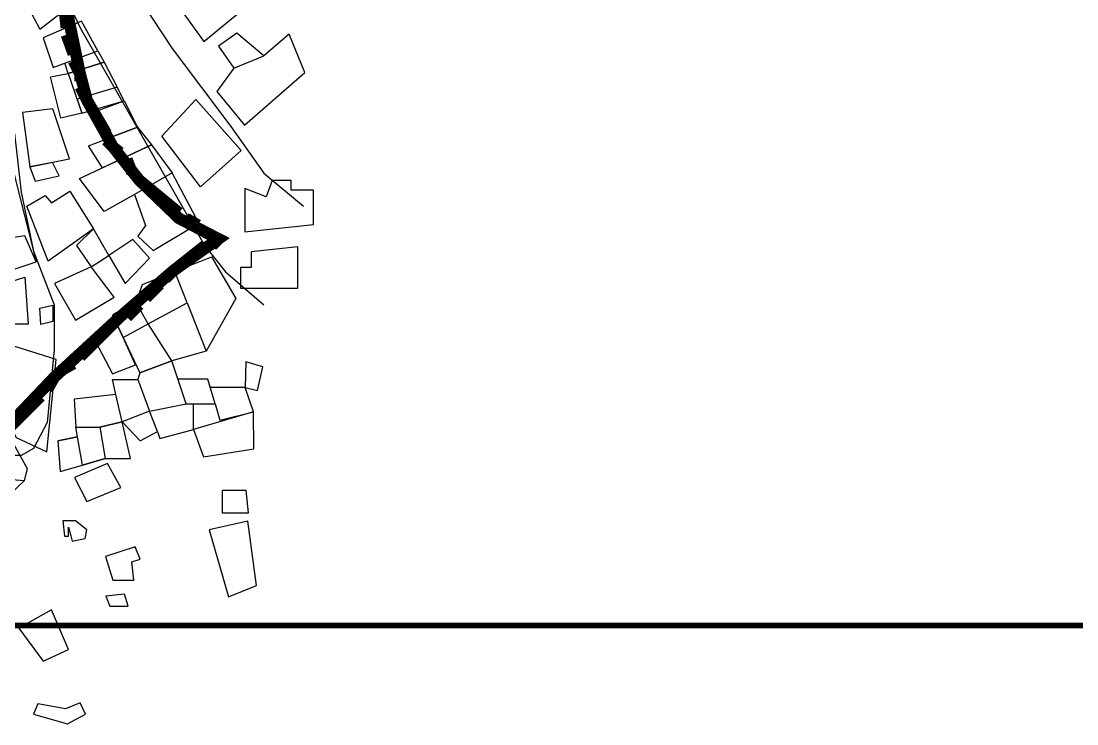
# Model space of a CAD drawing. Header units: millimetres. Extents: x -3588 to 75209, y -3737 to 38254.
# Drawn here: x 4720.4 to 4937.9, y 20571.7 to 20716.5 of the extents above; entities that cross this region are included whole.
import ezdxf

# ---------------------------------------------------------------- set-up
doc = ezdxf.new("R2010")
doc.units = ezdxf.units.MM
doc.layers.add('P', color=253, linetype='Continuous')

msp = doc.modelspace()

# ---------------------------------------------------------------- linework, layer by layer
at = {"color": 100}
for points in [[(4722.627, 20723.227), (4720.759, 20721.454), (4724.215, 20714.827), (4731.688, 20720.614), (4723.374, 20734.801), (4717.769, 20732.841), (4722.627, 20723.227), (4717.769, 20732.841), (4717.769, 20735.827), (4715.995, 20735.827), (4715.995, 20738.907), (4719.077, 20738.907), (4717.489, 20740.494), (4721.88, 20738.721), (4723.374, 20734.801)], [(4724.927, 20713.054), (4726.988, 20706.948), (4736.207, 20710.368), (4732.82, 20716.439), (4724.927, 20713.054), (4726.988, 20706.948), (4736.207, 20710.368), (4737.46, 20708.037), (4730.099, 20705.686), (4729.366, 20707.83)], [(4730.099, 20705.686), (4737.46, 20708.037), (4740.154, 20702.895), (4731.916, 20700.373), (4732.9, 20697.496), (4741.637, 20700.028), (4740.154, 20702.895)], [(4726.445, 20705.004), (4730.099, 20705.686), (4732.9, 20697.496), (4728.563, 20696.472), (4726.445, 20705.004)], [(4734.56, 20697.437), (4741.637, 20700.028), (4744.351, 20694.66), (4738.034, 20692.252), (4734.56, 20697.437)]]:
    msp.add_lwpolyline(points, dxfattribs=at)
at = {"color": 132}
for points in [[(4752.786, 20719.503), (4758.033, 20712.308), (4766.82, 20719.503), (4761.45, 20725.234), (4752.786, 20719.503)], [(4761.034, 20711.343), (4764.231, 20706.817), (4760.708, 20701.966), (4766.394, 20695.022), (4778.87, 20705.915), (4775.6, 20713.782), (4770.391, 20709.304), (4764.819, 20714.024), (4761.034, 20711.343), (4764.231, 20706.817), (4770.391, 20709.304)], [(4749.402, 20692.76), (4756.381, 20700.313), (4765.705, 20689.811), (4757.372, 20682.314), (4749.402, 20692.76)], [(4720.69, 20697.673), (4722.192, 20686.484), (4730.325, 20688.109), (4726.884, 20698.423), (4720.69, 20697.673)], [(4734.272, 20690.818), (4744.351, 20694.66), (4747.251, 20690.974), (4737.149, 20686.267), (4734.272, 20690.818)], [(4743.742, 20680.787), (4737.501, 20677.233), (4732.376, 20684.043), (4747.251, 20690.974), (4751.513, 20685.212)], [(4722.192, 20686.484), (4723.25, 20683.538), (4728.252, 20684.596), (4726.836, 20687.327), (4722.192, 20686.484)], [(4743.742, 20680.787), (4745.998, 20674.358), (4744.394, 20672.214), (4747.586, 20669.264), (4757.029, 20674.859), (4751.513, 20685.212), (4743.742, 20680.787)], [(4766.469, 20681.99), (4766.469, 20673.062), (4780.606, 20674.599), (4780.606, 20681.624), (4775.991, 20681.624), (4775.991, 20683.673), (4772.109, 20683.673), (4770.864, 20680.307), (4766.469, 20681.99)], [(4721.55, 20678.364), (4725.304, 20680.535), (4726.671, 20679.022), (4730.409, 20681.44), (4735.266, 20673.701), (4725.967, 20667.036), (4721.55, 20678.364)], [(4731.781, 20670.236), (4734.779, 20665.835), (4738.441, 20668.221), (4735.266, 20673.701), (4731.781, 20670.236)], [(4738.441, 20668.221), (4741.803, 20662.419), (4746.825, 20667.663), (4743.363, 20671.522), (4738.441, 20668.221)], [(4767.754, 20668.977), (4767.754, 20665.736), (4765.587, 20665.736), (4765.587, 20661.45), (4777.374, 20661.45), (4777.374, 20669.972), (4767.754, 20668.977)], [(4752.032, 20664.877), (4759.594, 20667.931), (4764.638, 20659.332), (4758.492, 20648.527)], [(4727.232, 20662.412), (4731.564, 20654.858), (4739.566, 20659.585), (4734.779, 20665.835), (4727.232, 20662.412)], [(4754.561, 20658.475), (4752.032, 20664.877), (4745.286, 20662.152), (4744.024, 20658.585)], [(4739.198, 20656.006), (4741.415, 20651.297), (4746.548, 20654.1), (4744.024, 20658.585), (4739.198, 20656.006)]]:
    msp.add_lwpolyline(points, dxfattribs=at)
at = {"color": 30}
for points in [[(4714.138, 20671.166), (4711.064, 20685.419), (4718.811, 20685.419), (4723.484, 20666.866)], [(4714.138, 20671.166), (4707.866, 20668.463), (4711.187, 20662.811), (4723.484, 20666.866), (4721.147, 20672.272), (4714.138, 20671.166)], [(4716.166, 20662.155), (4721.125, 20663.715), (4721.829, 20654.049), (4716.839, 20654.049)], [(4724.217, 20657.353), (4726.942, 20657.995), (4726.942, 20654.6), (4724.432, 20653.957), (4724.217, 20657.353)]]:
    msp.add_lwpolyline(points, dxfattribs=at)
at = {"color": 244}
for points in [[(4741.415, 20651.297), (4740.251, 20653.77), (4735.72, 20650.484), (4739.186, 20643.794), (4743.922, 20645.658), (4741.415, 20651.297), (4744.827, 20644.046), (4751.458, 20646.519), (4746.548, 20654.1), (4754.561, 20658.475), (4758.492, 20648.527), (4751.458, 20646.519)], [(4717.574, 20649.961), (4716.208, 20636.54), (4719.339, 20630.739), (4725.656, 20627.782), (4727.591, 20646.776), (4717.574, 20649.961)], [(4746.835, 20636.139), (4754.355, 20637.672), (4751.458, 20646.519), (4744.827, 20644.046), (4744.457, 20642.635)], [(4766.711, 20646.307), (4766.555, 20641.045), (4769.059, 20640.385), (4770.206, 20645.249), (4766.711, 20646.307)], [(4739.911, 20639.55), (4739.207, 20642.635), (4744.457, 20642.635), (4746.835, 20636.139), (4741.192, 20633.933)], [(4754.355, 20637.672), (4760.339, 20637.672), (4758.882, 20642.732), (4752.698, 20642.732)], [(4760.339, 20637.672), (4761.322, 20634.262), (4768.243, 20635.985), (4766.555, 20641.045), (4759.368, 20641.045)], [(4731.332, 20638.625), (4731.662, 20632.815), (4736.617, 20632.815), (4741.192, 20633.933), (4739.911, 20639.55), (4731.332, 20638.625)], [(4741.192, 20633.933), (4744.917, 20630.005), (4748.446, 20631.922), (4746.835, 20636.139)], [(4748.446, 20631.922), (4748.992, 20630.494), (4755.889, 20632.382), (4755.889, 20632.382), (4755.889, 20637.672)], [(4755.889, 20632.382), (4757.961, 20626.709), (4768.319, 20628.395), (4768.243, 20635.985), (4755.889, 20632.382)], [(4727.925, 20629.995), (4728.453, 20623.736), (4733.028, 20625.002), (4732.008, 20630.838), (4727.925, 20629.995), (4732.008, 20630.838), (4731.662, 20632.815), (4736.617, 20632.815), (4737.708, 20626.373), (4733.028, 20625.002), (4737.708, 20626.373), (4742.917, 20626.373), (4741.192, 20633.933), (4736.617, 20632.815)], [(4706.061, 20630.111), (4706.061, 20633.674), (4717.098, 20632.528), (4721.598, 20624.3), (4721.004, 20621.755), (4706.783, 20622.943)], [(4731.359, 20622.498), (4733.89, 20617.509), (4740.929, 20620.419), (4738.19, 20625.373), (4731.359, 20622.498)], [(4705.467, 20618.871), (4704.298, 20615.254), (4711.604, 20612.906), (4721.004, 20621.755)], [(4761.793, 20619.782), (4761.793, 20615.169), (4767.198, 20615.169), (4766.73, 20619.782), (4761.793, 20619.782)], [(4728.964, 20613.567), (4729.321, 20610.397), (4730.114, 20610.397), (4730.114, 20612.259), (4730.61, 20610.436), (4730.896, 20609.385), (4733.585, 20609.901), (4733.902, 20611.685), (4731.562, 20613.547), (4728.964, 20613.567)], [(4759.11, 20611.702), (4763.088, 20597.923), (4768.869, 20600.202), (4767.119, 20613.451), (4759.11, 20611.702)], [(4737.768, 20606.208), (4739.292, 20601.34), (4743.603, 20601.34), (4743.162, 20605.126), (4744.887, 20605.627), (4743.904, 20608.212), (4737.768, 20606.208)], [(4737.844, 20598.008), (4738.631, 20595.976), (4742.403, 20595.976), (4741.714, 20598.434), (4737.844, 20598.008)], [(4719.927, 20591.412), (4724.932, 20584.622), (4730.119, 20587.077), (4726.661, 20595.231), (4719.927, 20591.412)], [(4723.804, 20575.881), (4722.896, 20573.732), (4729.923, 20571.726), (4733.652, 20573.732), (4732.552, 20576.072), (4729.493, 20574.83), (4723.804, 20575.881)]]:
    msp.add_lwpolyline(points, dxfattribs=at)
at = {"layer": 'P'}
for points, const_width in [([(4719.004, 20752.922), (4722.957, 20744.728), (4725.773, 20739.367), (4728.606, 20724.404), (4732.559, 20705.503), (4733.967, 20700.142), (4739.329, 20690.54), (4744.69, 20683.754), (4752.884, 20675.864), (4761.062, 20671.623), (4751.475, 20664.854), (4740.737, 20655.54), (4727.198, 20643.105), (4705.449, 20620.252)], 2.417), ([(4719.004, 20752.922), (4722.957, 20744.728), (4725.773, 20739.367), (4728.606, 20724.404), (4732.559, 20705.503), (4733.967, 20700.142), (4739.329, 20690.54), (4744.69, 20683.754), (4752.884, 20675.864), (4761.062, 20671.623), (4751.475, 20664.854), (4740.737, 20655.54), (4727.198, 20643.105), (4705.449, 20620.252)], 1.2), ([(4728.606, 20725.828), (4728.606, 20724.404), (4729.726, 20715.09)], 2.417), ([(4729.726, 20713.681), (4731.151, 20709.728)], 2.417), ([(4731.151, 20708.32), (4732.559, 20705.503), (4732.559, 20704.079)], 2.417), ([(4732.559, 20702.959), (4733.967, 20700.142), (4737.92, 20693.356)], 2.417), ([(4737.92, 20691.948), (4739.329, 20690.54), (4740.737, 20689.404)], 2.417), ([(4742.145, 20687.995), (4743.282, 20685.179)], 2.417), ([(4744.69, 20683.754), (4752.884, 20676.985)], 2.417), ([(4754.292, 20675.864), (4756.837, 20674.44)], 2.417), ([(4758.245, 20673.032), (4761.062, 20671.623), (4759.653, 20670.215)], 2.417), ([(4758.245, 20670.215), (4751.475, 20664.854), (4750.051, 20663.43)], 2.417), ([(4748.931, 20662.309), (4746.098, 20659.493)], 2.417), ([(4744.69, 20658.068), (4742.145, 20655.54)], 2.417), ([(4740.737, 20655.54), (4732.559, 20647.346)], 2.417), ([(4731.151, 20645.937), (4728.606, 20644.529)], 2.417), ([(4727.198, 20643.105), (4725.773, 20640.576)], 2.417), ([(4724.365, 20639.168), (4716.187, 20630.974)], 2.417), ([(-3587.169, 20592), (11613.461, 20592)], 1.2)]:
    msp.add_lwpolyline(points, dxfattribs=dict(at, const_width=const_width))
for points in [[(4727.198, 20754.331), (4732.559, 20743.608), (4740.737, 20727.236), (4751.475, 20710.865), (4763.606, 20694.765), (4770.376, 20685.179), (4778.57, 20678.393)], [(4720.412, 20750.378), (4721.821, 20737.959), (4732.559, 20715.09), (4754.292, 20676.985), (4758.245, 20670.215), (4762.47, 20664.854), (4770.376, 20658.068)], [(4719.004, 20693.356), (4720.412, 20681.226), (4722.957, 20669.079), (4727.198, 20658.068), (4727.198, 20648.754), (4725.773, 20633.791), (4722.957, 20628.429), (4720.412, 20627.021), (4712.234, 20627.021)]]:
    msp.add_lwpolyline(points, dxfattribs=at)

doc.saveas('drawing.dxf')
